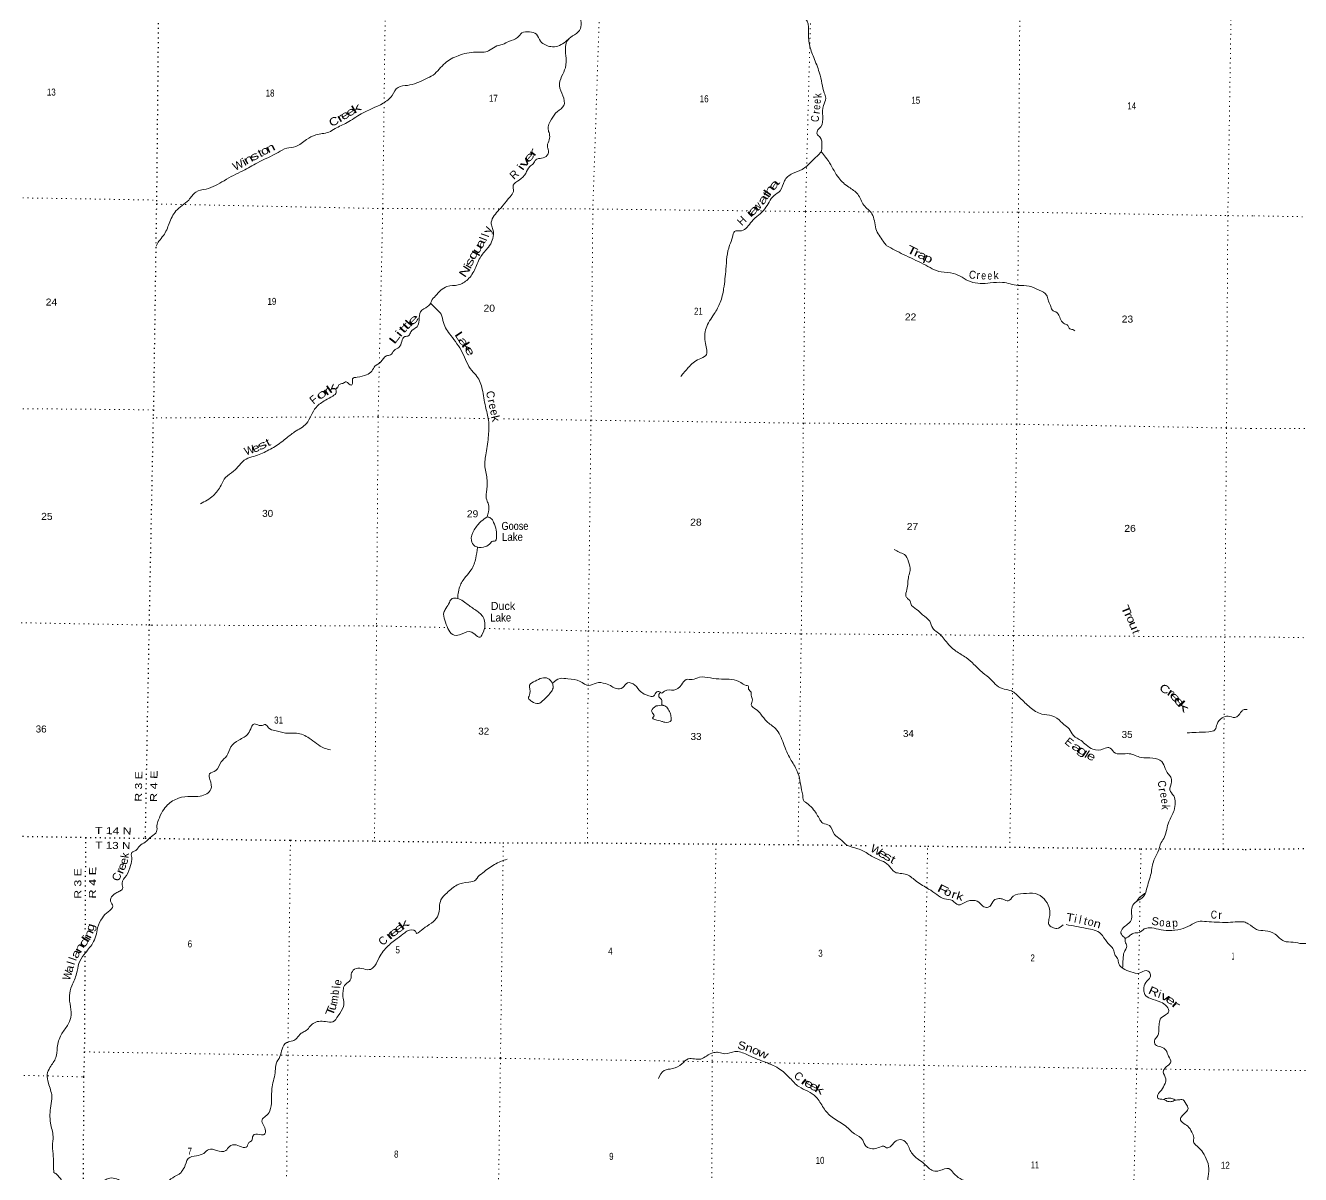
# Model space of a CAD drawing. Header units: feet. Extents: x -518066 to -250644, y -364975 to -177792.
# Drawn here: x -345548 to -313691, y -318076 to -289352 of the extents above; entities that cross this region are included whole.
import ezdxf
from ezdxf.enums import TextEntityAlignment as Align

# ---------------------------------------------------------------- set-up
doc = ezdxf.new("R2010")
doc.units = ezdxf.units.FT
doc.header["$LTSCALE"] = 80
doc.linetypes.add('DOTTED', pattern=[1.5, 0.3, -1.2])
for name, color, linetype, lineweight in [('39', 7, 'Continuous', 13), ('41', 7, 'Continuous', 13), ('6', 7, 'DOTTED', 25), ('7', 7, 'DOTTED', 13)]:
    doc.layers.add(name, color=color, linetype=linetype, lineweight=lineweight)

msp = doc.modelspace()

# ---------------------------------------------------------------- linework, layer by layer
at = {"layer": '39'}
for points in [[(-329679.29, -284626.99), (-329710.93, -285008.21), (-329617.18, -285334.03), (-329547.2, -285484.92), (-329607.68, -285613.49), (-329742.38, -285701.73), (-329979.56, -285838.06), (-330062.42, -286119.38), (-330157.56, -286521.3), (-330158.18, -286844.97), (-330309.23, -287085.97), (-330586.52, -287194.09), (-330723.56, -287459.25), (-330776.44, -287812.98), (-330971.66, -288049.9), (-331225.03, -288250.53), (-331407.98, -288374.89), (-331741.5, -288484.93), (-331890.36, -288633.46), (-331886.71, -288820.43), (-331716.61, -289120.24), (-331662.81, -289333.43), (-331735.43, -289512.23), (-331930.46, -289648.63), (-332019.01, -289759.06), (-332047.77, -290098.76), (-332058.4, -290408.34), (-332151.18, -290623.3), (-332207.85, -290860.44), (-332121.99, -291107.84), (-332098.37, -291355.16), (-332257.27, -291503.67), (-332406.22, -291694.42), (-332489.02, -291945.58), (-332459.12, -292058.21), (-332459.41, -292208.99), (-332507.87, -292353.66), (-332489.98, -292446.16)], [(-326665.38, -287290.75), (-326422.56, -287361.49), (-326420.55, -287359.48), (-326398.95, -287614.83), (-326387.39, -287866.15), (-326257.21, -288041.25), (-326181.17, -288172.05), (-326259.85, -288370.95), (-326203.98, -288549.96), (-326224.3, -288676.58), (-326327.1, -288887.5), (-326275.28, -289088.62), (-326054.61, -289187.47), (-325984.89, -289477.08), (-325961.47, -289830.94), (-325851.66, -290154.78), (-325715.83, -290520.87), (-325648.1, -290802.43), (-325590.33, -291039.74), (-325552.43, -291172.49), (-325606.99, -291355.34), (-325629.58, -291618.66), (-325676.27, -291883.96), (-325748.7, -291962.25), (-325768.98, -292066.75), (-325690.83, -292149.3), (-325651.06, -292348.39), (-325655.32, -292479.06), (-325663.42, -292513.22)], [(-331952.13, -289669.56), (-332246.1, -289865.25), (-332422.82, -289881.05), (-332557.27, -289838.62), (-332681.58, -289745.95), (-332783.65, -289572.9), (-332958.21, -289510.3), (-333142.98, -289536.15), (-333255.64, -289652.57), (-333468.66, -289750.74), (-333627.43, -289824.87), (-333816.27, -289882.88), (-333975.09, -289987.16), (-334292.39, -290016.82), (-334734.29, -290106.59), (-335065.94, -290291.02), (-335361.66, -290590.09), (-335558.63, -290694.32), (-336000.65, -290848.42), (-336239.68, -290898.3), (-336384.64, -291101.12), (-336613.9, -291295.76), (-337158.54, -291560.27), (-337514.35, -291780.85), (-337809.79, -291929.15), (-337972.59, -292017.35), (-338293.98, -292087.2), (-338527.11, -292203.44), (-338794.49, -292377.92), (-339021.46, -292419.78), (-339236.5, -292525.98), (-339755.02, -292784.5), (-340114.81, -292984.97), (-340349.95, -293099.19), (-340585.12, -293231.5), (-341037.28, -293439.87), (-341294.43, -293515.85), (-341469.5, -293714.6), (-341787.26, -293989.52), (-341956.52, -294300.86), (-342101.66, -294604.19), (-342212.36, -294742.73), (-342284.88, -294867.26)], [(-341172.82, -301308.18), (-340853.18, -301103.63), (-340661.94, -300846.61), (-340547.12, -300651.78), (-340352.06, -300495.28), (-340203.2, -300346.75), (-340036.24, -300190.21), (-339841.36, -300124.17), (-339505.78, -299983.98), (-339198.22, -299799.51), (-339047.41, -299681.14), (-338824.21, -299512.62), (-338530.67, -299302), (-338288.95, -298898.3), (-338051.68, -298719.75), (-337870.78, -298615.5), (-337782.26, -298525.17), (-337788.11, -298436.7), (-337745.86, -298390.53), (-337705.58, -298324.25), (-337619.19, -298298.26), (-337532.78, -298260.2), (-337406.45, -298344.83), (-337376.2, -298278.54), (-337378.03, -298186.06), (-337257.48, -298142.02), (-337024.46, -298084.09), (-336895.78, -297993.82), (-336815.22, -297867.3), (-336670.46, -297762.99), (-336527.61, -297608.42), (-336427.18, -297588.47), (-336338.61, -297476.03), (-336215.99, -297399.83), (-336147.44, -297251.17), (-336072.92, -297130.67), (-335974.49, -297106.7), (-335916.07, -297008.28), (-335763.23, -296881.87), (-335714.74, -296721.12), (-335676.18, -296506.07), (-335499.24, -296375.68), (-335430.83, -296305.42), (-335404.61, -296241.13), (-335301.95, -296108.61), (-335016.39, -295875.86), (-334735.22, -295838.11), (-334498.04, -295701.78), (-334310.78, -295428.67), (-334169.65, -295125.33), (-333978.46, -294892.43), (-333883.76, -294717.67), (-333853.82, -294534.98), (-333875.3, -294427.56), (-333909.08, -294307.52), (-333743.83, -293994.17), (-333609.01, -293839.58), (-333441.97, -293636.8), (-333357.38, -293498.22), (-333361.1, -293347.44), (-333210.26, -293214.99), (-333049.31, -293048.39), (-332946.59, -292877.67), (-332864.13, -292809.45), (-332797.68, -292709.03), (-332651.03, -292667.05), (-332510.35, -292596.91), (-332487.98, -292450.18), (-332489.98, -292446.16)], [(-329175.85, -298124.61), (-328986.69, -297903.77), (-328719.25, -297693.11), (-328552.42, -297602.9), (-328555.86, -297301.34), (-328543.08, -296919.4), (-328341.62, -296563.88), (-328188.47, -296274.63), (-328103.48, -295933.01), (-328048.33, -295442.57), (-327954.83, -294845.64), (-327882.15, -294640.7), (-327831.69, -294502.06), (-327658.98, -294482.23), (-327403.54, -294251.44), (-327075.66, -293938.34), (-326844.12, -293604.99), (-326689.28, -293482.6), (-326584.4, -293235.49), (-326385.28, -293054.88), (-326138.11, -292948.72), (-325926.93, -292766.11), (-325768.03, -292615.58), (-325663.42, -292513.22)], [(-325663.42, -292513.22), (-325455.13, -292788.97), (-325228.96, -293163.25), (-324976.41, -293392.83), (-324753.88, -293568.08), (-324601.81, -293843.74), (-324397.42, -294059.17), (-324299.75, -294433.25), (-324117.63, -294743.13), (-324047.53, -294835.72), (-324028.23, -294857.83)], [(-324028.23, -294857.83), (-323618.31, -295073.62), (-323108.78, -295317.67), (-322667.43, -295511.36), (-322360.3, -295550.05), (-321935.03, -295755.77), (-321441.16, -295788.72), (-321135.94, -295773.12), (-320746.57, -295850.12), (-320467.51, -295868.66), (-320216.73, -295971.58), (-320036.25, -296090.48), (-319996.33, -296213.17), (-319940.37, -296349.96), (-319894.4, -296462.62), (-319772.06, -296533.17), (-319720.01, -296613.67), (-319662.02, -296740.41), (-319587.86, -296806.87), (-319501.62, -296855.25), (-319469.61, -296917.63), (-319383.35, -296955.96), (-319333.21, -296988.2)], [(-335424.05, -296298.18), (-335264.48, -296458.47), (-335164.29, -296565.18), (-335104.46, -296780.38), (-334920.36, -297102.33), (-334636.05, -297522.94), (-334395.98, -297979.67), (-334267.76, -298124.62), (-334135.85, -298444.48), (-334054.36, -298876.83), (-333978.72, -299220.72), (-333979.44, -299598.67), (-334040.52, -300038.84), (-334067.28, -300384.58), (-334013.71, -300718.38), (-334032.35, -301015.88), (-334024.7, -301212.91), (-333980.74, -301323.55), (-333979.08, -301508.5), (-334011.45, -301633.1)], [(-334011.45, -301633.1), (-334160.24, -301745.44), (-334335.34, -301962.28), (-334406.12, -302225.53), (-334322.06, -302364.37), (-334105.26, -302390.85), (-333950.51, -302314.7), (-333868.05, -302242.46), (-333801.78, -302238.54), (-333779.56, -302168.22), (-333789.21, -301965.15), (-333851.09, -301774.07), (-333927.18, -301665.39), (-334011.45, -301633.1)], [(-334252.86, -302401.16), (-334296.53, -302663.96), (-334409.53, -302959.3), (-334552.42, -303133.98), (-334695.45, -303377), (-334739.96, -303553.85), (-334750.23, -303678.47)], [(-323841.24, -302447.25), (-323714.89, -302519.82), (-323586.49, -302576.31), (-323486.45, -302757.4), (-323446.71, -302974.58), (-323481.12, -303119.28), (-323525.93, -303454.93), (-323548.34, -303621.76), (-323508.29, -303676.1), (-323444.16, -303740.53), (-323430.23, -303804.89), (-323281.92, -303947.86), (-323133.6, -304082.78), (-322955.21, -304245.9), (-322875.23, -304418.92), (-322805.09, -304491.4), (-322674.79, -304600.17), (-322568.61, -304722.97), (-322300.07, -304990.77), (-322045.39, -305154.01), (-321850.95, -305325.2), (-321624.46, -305532.62), (-321434.03, -305695.76), (-321275.72, -305854.83), (-321091.16, -305941.56), (-320914.56, -305988.08), (-320700.04, -306157.29), (-320445.51, -306398.93), (-320156.7, -306566.25), (-319899.78, -306610.88), (-319675.18, -306755.98), (-319605.04, -306828.46), (-319474.73, -306931.2), (-319362.62, -307104.27), (-319174.12, -307227.19), (-319047.84, -307337.96), (-318875.36, -307444.78), (-318610.31, -307437.16), (-318475.71, -307397.17), (-318351.45, -307515.97), (-317970.04, -307556.78), (-317675.07, -307651.73), (-317383.95, -307664.25), (-317157.24, -307755.08), (-317069.22, -307924.09), (-317003.21, -308054.86), (-316929.09, -308145.45), (-316913.25, -308258.05), (-316953.8, -308463.04), (-316859.71, -308611.96), (-316821.87, -308772.85), (-316850.37, -308975.85), (-316981.43, -309261.11), (-317090.57, -309636.88), (-317169.15, -309779.49), (-317255.94, -310016.57), (-317352.7, -310217.46), (-317425.61, -310547.04), (-317536.8, -310938.88), (-317593.32, -311097.61), (-317683.84, -311183.91), (-317822.56, -311276.17), (-317909.18, -311426.81), (-317909.43, -311555.47), (-317923.8, -311720.3), (-318122.94, -311912.98), (-318177.4, -312041.56), (-318093.27, -312144.22), (-318091.01, -312145.97), (-318069.38, -312252.81), (-318033.45, -312363.44), (-318100.02, -312522.15), (-318122.42, -312684.96), (-318132.65, -312787.47), (-318130.83, -312885.98), (-318140.32, -312913.95)], [(-334750.2, -303678.14), (-334884.75, -303674.24), (-334957.23, -303774.64), (-335043.85, -303923.27), (-335096.25, -304023.71), (-335068.51, -304218.75), (-334992.6, -304423.93), (-334872.43, -304578.92), (-334701.77, -304585.22), (-334460.68, -304503.17), (-334324.27, -304567.72), (-334189.89, -304644.33), (-334133.52, -304566.01), (-334066.83, -304344.98), (-334122.64, -304127.77), (-334321.08, -303952.56), (-334545.65, -303791.37), (-334684.01, -303698.68), (-334750.23, -303678.47)], [(-332382.03, -305794.46), (-332495.23, -305674.29), (-332643.79, -305666.01), (-332812.59, -305740.13), (-332951.33, -305840.43), (-332943.7, -306051.53), (-332978.06, -306170.09), (-332895.89, -306250.63), (-332731.35, -306303.16), (-332600.65, -306206.87), (-332405.49, -305998.1), (-332363.12, -305887.6), (-332383.02, -305795.09)], [(-332383.02, -305795.09), (-332192.04, -305674.77), (-331995.3, -305687.14), (-331690.22, -305747.93), (-331471.57, -305852.82), (-331288.73, -305788.77), (-331057.86, -305805.22), (-330895.35, -305873.83), (-330785.03, -305930.29), (-330626.36, -305902.4), (-330503.65, -305785.99), (-330325.06, -305840.55), (-330178.8, -306003.62), (-330058.48, -306080.21), (-329974.2, -306110.49), (-329855.76, -306118.72), (-329771.22, -306008.29), (-329670.87, -306030.56), (-329666.86, -306034.59), (-329584.46, -305994.51), (-329351.5, -305966.73), (-329158.5, -305838.37), (-329039.77, -305701.86), (-328891.2, -305704.1), (-328704.35, -305644.08), (-328433.33, -305662.6), (-328154.29, -305689.18), (-327672.57, -305778.39), (-327544.21, -305848.96), (-327492.03, -305863.11), (-327480.13, -305939.53), (-327420.04, -306018.03), (-327412.16, -306094.43), (-327384.26, -306207.06), (-327414.62, -306333.66), (-327292.37, -306450.45), (-327172.13, -306569.25), (-327027.9, -306748.4), (-326809.39, -306927.67), (-326693.27, -307100.74), (-326527.39, -307507.1), (-326435.38, -307690.18), (-326271.3, -307979.93), (-326199.48, -308225.31), (-326155.75, -308456.57), (-326125.89, -308591.31), (-326108.06, -308717.99), (-325995.81, -308816.68), (-325855.53, -308955.61), (-325703.4, -309201.12), (-325701.4, -309205.14), (-325625.27, -309289.69), (-325462.74, -309348.25), (-325334.68, -309575.62), (-325190.34, -309692.45), (-325021.96, -309839.47), (-324755.09, -309932.37), (-324608.63, -309990.9), (-324341.9, -310154.16), (-323988.87, -310339.67), (-323820.56, -310518.86), (-323694.12, -310547.2), (-323525.52, -310579.63), (-323282.9, -310750.9), (-322982.08, -310938.33), (-322777.55, -311079.38), (-322587.01, -311188.24), (-322386.31, -311228.77), (-322241.94, -311335.54), (-322043.01, -311255.44), (-321918.47, -311223.47), (-321731.81, -311263.97), (-321651.66, -311346.52), (-321537.31, -311398.97), (-321456.96, -311376.99), (-321352.25, -311222.36), (-321227.68, -311178.32), (-321113.27, -311196.6), (-320996.88, -311232.97), (-320868.16, -311120.59), (-320615.05, -311054.65), (-320313.87, -311051.1), (-320099.28, -311186.13), (-319973.2, -311399.43), (-319951.43, -311566.33), (-319975.78, -311696.96), (-319978.03, -311825.62), (-319893.83, -311894.1), (-319775.43, -311926.46), (-319624.79, -311834.53)], [(-329691.53, -306020.77), (-329721.25, -306131), (-329681.18, -306175.29), (-329647.14, -306223.59), (-329647.25, -306277.87), (-329649.11, -306346.08)], [(-329785.79, -306363.37), (-329902.64, -306484.53), (-329868.65, -306562.99), (-329842.65, -306613.29), (-329880.9, -306665.5), (-329824.75, -306703.78), (-329652.16, -306748.28), (-329573.9, -306770.52), (-329419.21, -306724.53), (-329415.05, -306650.15), (-329442.93, -306531.5), (-329506.97, -306418.82), (-329597.19, -306350.32), (-329627.3, -306346.25), (-329785.79, -306363.37)], [(-316521.09, -307034.17), (-316300.5, -307024.66), (-315979.21, -307007.07), (-315828.53, -306959.06), (-315774.04, -306814.4), (-315645.24, -306659.81), (-315498.58, -306615.81), (-315331.99, -306648.24), (-315243.56, -306602.14), (-315167.07, -306503.76), (-315098.71, -306451.59), (-315058.55, -306453.67), (-315024.48, -306453.92)], [(-337923.85, -307458.96), (-338084.4, -307416.49), (-338459.39, -307168.63), (-338774.38, -307043.49), (-339047.45, -307041.05), (-339318.38, -306976.29), (-339474.87, -306911.71), (-339555.03, -306829.16), (-339631.36, -306847.13), (-339705.66, -306851.04), (-339846.14, -306814.63), (-339900.49, -306886.92), (-339981.12, -307053.65), (-340218.36, -307216.11), (-340415.45, -307386.68), (-340520.29, -307611.68), (-340661.13, -307762.23), (-340790.04, -307975.13), (-340948.82, -308061.32), (-340939.06, -308204.07), (-340913.42, -308445.35), (-341184.8, -308615.81), (-341411.71, -308625.5), (-341723.01, -308667.23), (-342000.41, -308837.67), (-342121.18, -308990.27), (-342226.01, -309213.25), (-342262.43, -309355.93), (-342270.74, -309504.68), (-342403.5, -309627.1), (-342558.37, -309767.58), (-342701.11, -309863.86), (-342759.49, -309944.18), (-342831.87, -309996.33), (-342892.17, -310028.4), (-342894.41, -310151.03), (-342924.91, -310348), (-343027.79, -310601.14), (-343132.57, -310793.97), (-343124.81, -310932.7), (-343191.17, -310988.88), (-343291.67, -311043), (-343418.41, -311171.46), (-343424.56, -311239.81), (-343364.57, -311364.54), (-343483.3, -311505.08), (-343626.15, -311657.64), (-343745.09, -311908.75), (-343789.65, -312109.72), (-343870.32, -312296.55), (-344081.68, -312573.65), (-344212.62, -312800.61), (-344269.32, -313053.83), (-344390.38, -313359.21), (-344451.08, -313604.38), (-344423.5, -313879.84), (-344415.99, -314151.25), (-344498.69, -314348.13), (-344655.75, -314583.1), (-344752.74, -314902.59), (-344789.36, -315153.83), (-344936.4, -315398.86), (-345003, -315573.65), (-344975.3, -315790.82), (-344889.6, -316120.65), (-344914.15, -316361.85), (-344923, -316788.03), (-344859.39, -317123.86), (-344873.91, -317365.08), (-344852.31, -317620.43), (-344846.75, -317859.67), (-344840.84, -318028.87)], [(-333515.83, -310189.95), (-333831.32, -310326.16), (-334124.87, -310534.77), (-334265.67, -310667.23), (-334291.84, -310705.39), (-334472.67, -310767.42), (-334765.95, -310837.32), (-335013.29, -311031.94), (-335166.22, -311206.6), (-335233.2, -311582.43), (-335356, -311753.11), (-335559.07, -311895.53), (-335651.57, -311969.77), (-335784.2, -312029.87), (-335784.2, -312027.86), (-335950.74, -311967.28), (-336073.34, -312031.42), (-336258.34, -312175.87), (-336517.76, -312388.56), (-336731.17, -312693.8), (-336858.07, -312902.68), (-336958.56, -312954.79), (-337145.23, -312926.35), (-337327.98, -312944.15), (-337408.54, -313070.68), (-337416.79, -313183.25), (-337515.39, -313295.67), (-337588.22, -313369.75), (-337611.65, -313502.57), (-337622.31, -313562.88), (-337602.51, -313707.66), (-337604.84, -313876.52), (-337737.81, -314109.51), (-337864.59, -314258.08), (-338053.31, -314251.75), (-338360.6, -314299.51), (-338557.74, -314490.19), (-338662.25, -314546.31), (-338768.9, -314668.78), (-338871.43, -314732.95), (-339020.08, -314772.92), (-339136.86, -314939.59), (-339189.42, -315126.47), (-339286.15, -315309.26), (-339306.56, -315486.14), (-339383.62, -315880.05), (-339402.36, -316229.82), (-339443.01, -316487.08), (-339547.67, -316619.6), (-339638.19, -316707.92), (-339604.31, -316840.65), (-339552.38, -316983.47), (-339566.58, -317059.84), (-339650.96, -317085.84), (-339833.66, -317077.51), (-339877.99, -317161.88), (-339890.16, -317226.19), (-339966.56, -317278.34), (-340033.04, -317394.83), (-340107.35, -317400.75), (-340283.91, -317334.13), (-340452.65, -317376.08), (-340541.19, -317476.46), (-340774.09, -317474.08), (-340966.8, -317449.65), (-341095.49, -317547.96), (-341276.31, -317605.97), (-341485.26, -317676), (-341578.05, -317899.01), (-341632.41, -317981.35), (-341661.25, -318025.78), (-341724.04, -318075.57)], [(-317786.61, -311247.41), (-317695.8, -311137.66), (-317633.46, -311087.5), (-317569.11, -311039.35)], [(-319546.69, -311826.71), (-319038.54, -311921.59), (-318679.39, -312056.85), (-318527.19, -312262.14), (-318398.96, -312403.07), (-318342.95, -312515.74), (-318333.02, -312572.05), (-318260.94, -312678.71), (-318229.07, -312811.44), (-318124.88, -312924.19), (-317926.27, -313008.93), (-317721.53, -313043.43), (-317542.7, -312975.36), (-317458.49, -313033.8), (-317446.64, -313140.36), (-317559.34, -313274.88), (-317607.88, -313457.75), (-317577.99, -313576.4), (-317441.64, -313673.12), (-317182.81, -313768.01), (-317030.42, -313876.81), (-316988.52, -314013.58), (-317060.93, -314081.82), (-317193.67, -314196.2), (-317224.05, -314336.88), (-317234.43, -314513.77), (-317254.68, -314602.19), (-317327.16, -314704.61), (-317313.35, -314833.29), (-317182.93, -314881.75), (-317052.59, -314970.41), (-316988.62, -315117.27), (-316934.7, -315266.12), (-316981, -315330.38), (-317089.61, -315430.72), (-317119.87, -315505.06), (-317055.97, -315686.09), (-317076.26, -315798.64), (-317162.92, -315965.36), (-317255.5, -316081.82), (-317255.67, -316170.27), (-317117.19, -316198.63), (-317026.91, -316238.98), (-316922.53, -316253.22), (-316826.09, -316221.21), (-316703.58, -316205.32), (-316657.39, -316197.35), (-316551.19, -316314.12), (-316501.21, -316424.77), (-316547.56, -316511.14), (-316650.15, -316611.49), (-316692.48, -316697.87), (-316638.42, -316776.36), (-316508.08, -316867.03), (-316403.97, -317019.98), (-316356.03, -317150.73), (-316362.26, -317259.28), (-316304.19, -317341.8), (-316193.95, -317444.5), (-316073.82, -317621.6), (-315987.95, -317862.98), (-315998.49, -318126.32), (-316016.87, -318287.12), (-316021.06, -318377.58), (-316014.17, -318444.69)], [(-318080.01, -312185.26), (-317936.55, -312088.18), (-317856.14, -312040.05), (-317723.6, -312024.18), (-317592.92, -311935.93), (-317462.35, -311907.99), (-317239.55, -311942.52), (-316980.61, -311979.11), (-316683.37, -311941.39), (-316446.27, -311849.28), (-316243.28, -311747.08), (-316040.5, -311753.43), (-315783.52, -311765.89), (-315494.41, -311774.39), (-315271.5, -311758.66), (-315097.73, -311760.92)], [(-315097.73, -311760.92), (-314996.3, -311807.39), (-314786.84, -311948.11), (-314576.36, -311984.31), (-314322.19, -312071.18), (-314100.96, -312240.14), (-313870.32, -312268.5), (-313653.78, -312302.75), (-313452.92, -312296.65), (-313184.05, -312317.33), (-312850.39, -312284.38), (-312364.04, -312242.84), (-312043.87, -312151.46), (-311840.67, -312111.21), (-311758.32, -312110)], [(-329735.52, -315678.15), (-329586.55, -315473.33), (-329383.67, -315429.42), (-329146.51, -315307.16), (-328987.66, -315186.79), (-328674.44, -315189.3), (-328535.75, -315113.12), (-328346.85, -315028.99), (-328224.36, -315023.15), (-328071.83, -315057.57), (-327824.76, -314999.65), (-327523.73, -315078.53), (-327108.43, -315250.07), (-326731.29, -315421.54), (-326446.64, -315665.25), (-326224.18, -315878.69), (-325999.51, -315991.63), (-325792.99, -316138.71), (-325610.78, -316406.38), (-325396.4, -316643.94), (-325087.56, -316839.43), (-324830.98, -317056.95), (-324628.49, -317216.09), (-324544.46, -317373.03), (-324462.22, -317415.37), (-324309.64, -317425.67), (-324160.97, -317375.64), (-324084.66, -317371.74), (-324032.52, -317406), (-323915.97, -317355.93), (-323791.25, -317231.48), (-323650.65, -317205.57), (-323564.4, -317253.95), (-323424.33, -317503.46), (-323237.97, -317698.76), (-323091.61, -317807.55), (-322869.07, -317982.8), (-322708.44, -317979.03), (-322477.44, -317929.14), (-322357.18, -318037.88), (-322196.82, -318178.86), (-321956.02, -318255.64), (-321598.81, -318348.68), (-321524.91, -318368.05)], [(-317113.7, -316200.4), (-317004.69, -316166.65), (-316906.32, -316176.85), (-316808.12, -316218.47)], [(-341724.04, -318075.57), (-341915.27, -318185.68), (-342034.92, -318260.41), (-342276.37, -318279.05), (-342598.11, -318290.5), (-342764.69, -318274.01), (-342847.95, -318333.18), (-342938.17, -318317.79), (-343032.59, -318314.41), (-343156.22, -318246.22), (-343480.76, -318173.12), (-343565.82, -318218.17), (-343695.61, -318298.8), (-343850.43, -318302.6), (-344079.27, -318283.2), (-344257.46, -318375.19), (-344518.26, -318482.09), (-344655.06, -318631.03), (-344904.03, -318893.04), (-345178.22, -319092.3), (-345523.08, -319314.69), (-345643.58, -319447.77), (-345806.02, -319423.29), (-345926.37, -319546.3), (-345913.64, -319779.9), (-345957.31, -320161.57), (-346027.48, -320289.34), (-346281.32, -320470.79), (-346394.17, -320632.14), (-346428.78, -320802.67), (-346454.38, -321045.78), (-346514.93, -321203.86), (-346596.26, -321269.09), (-346758, -321327.65)], [(-344553.44, -318516.01), (-344579.6, -318411.17), (-344618.74, -318288.65), (-344656.17, -318203.58), (-344731.04, -318111.69), (-344792.3, -318052.14), (-344840.84, -318028.87)]]:
    msp.add_spline(points, degree=3, dxfattribs=at)
at = {"layer": '6'}
msp.add_line((-344047.96, -309648.63), (-344061.25, -311995.69), dxfattribs=at)
for points in [[(-341852.37, -272312.18), (-341885.19, -272774.09), (-342116.14, -278044.87), (-342184.2, -283181.22), (-342186.47, -283317.93), (-342238.37, -288400.02), (-342222.63, -288570.93), (-342274.65, -293717.35), (-342276.84, -293813.85), (-342350.95, -298960.24), (-342359.36, -299161.26), (-342461.64, -304337.77), (-342560.19, -309669.07)], [(-346579.39, -309602.89), (-344047.96, -309648.63), (-342560.19, -309669.07), (-338928.09, -309721.04), (-336827.91, -309738.43), (-333623.47, -309781.68), (-331509.21, -309785.01), (-328294.7, -309812.2), (-326244.72, -309829.5), (-324455.48, -309850.05)], [(-324164.45, -309853.39), (-322999.14, -309866.77), (-317675.42, -309931.48), (-315625.42, -309940.74), (-315072.74, -309947.48)], [(-315072.74, -309947.48), (-312411.42, -309910.8), (-310463.98, -309945.68), (-307195.46, -310001.35), (-304916.53, -310019.33), (-301864.58, -310044.77), (-299720.14, -310057.43), (-296561.65, -310071.84), (-294333.86, -309980.78), (-291242.31, -310062.89), (-289345.06, -310097.28), (-286140.99, -310172.43), (-283966.88, -310231.61), (-283626.06, -310239), (-283565.69, -310240.37)], [(-344064.09, -312497.59), (-344078.31, -315010.2), (-344095.57, -315635.4), (-344107.53, -318039.96)], [(-344107.53, -318039.96), (-344125.14, -320218.22), (-344152.29, -320849.64), (-344220.55, -325464.53), (-344219.49, -326090.32), (-344216.09, -327869.72)]]:
    msp.add_lwpolyline(points, dxfattribs=at)
at = {"layer": '7'}
for p, q in [((-346337.96, -293648.33), (-342274.65, -293717.35)), ((-310518.1, -294190.91), (-314855.24, -294109.8)), ((-342350.95, -298960.24), (-346417.8, -298924.17)), ((-314928.41, -299425.96), (-310914.82, -299423.24)), ((-310490.85, -304707.4), (-314999.66, -304632.74)), ((-346669.67, -315568.65), (-344095.57, -315635.4)), ((-315148.7, -315464.99), (-312494.28, -315485.7))]:
    msp.add_line(p, q, dxfattribs=at)
for points in [[(-336530.55, -278170.29), (-336590.55, -283292.58), (-336554.59, -288632.14), (-336620.95, -293929.32), (-336737.34, -299135.95), (-336775.45, -304360.81), (-336827.91, -309738.43)], [(-331235.86, -278174.62), (-331074.38, -283307.39), (-331195.72, -288672.76), (-331372.46, -293939.61), (-331418.71, -299220.74), (-331485.01, -304485.75), (-331509.21, -309785.01)], [(-325937.34, -278277.46), (-325978.4, -283275.22), (-325921.16, -288701.18), (-326059.81, -294002.27), (-326112.11, -299293.44), (-326164.35, -304558.48), (-326244.72, -309829.5)], [(-320658.89, -278370.22), (-320710.85, -283490.52), (-320702.87, -288759.67), (-320737.04, -294018.7), (-320781.32, -299319.94), (-320859.7, -304601.02), (-320956.16, -309890.11)], [(-315340.87, -278887.09), (-315347.25, -283491.01), (-315422.39, -288840.37), (-315506.76, -294105.36), (-315539, -299412.65), (-315585.15, -304637.49), (-315625.42, -309940.74)], [(-342276.84, -293813.85), (-336620.95, -293929.32), (-331372.46, -293939.61), (-327529.22, -293984.94)], [(-327185.45, -293988.99), (-326059.81, -294002.27), (-320737.04, -294018.7), (-315506.76, -294105.36), (-314854.87, -294109.8)], [(-333958.9, -299180.25), (-336737.34, -299135.95), (-342359.36, -299161.26)], [(-314928, -299425.97), (-315539, -299412.65), (-320781.32, -299319.94), (-326112.11, -299293.44), (-331418.71, -299220.74), (-333697.21, -299184.42)], [(-346498.65, -304267.22), (-342387.34, -304340.56), (-336775.45, -304360.81), (-335002.34, -304402.68)], [(-334080.34, -304424.46), (-331485.01, -304485.75), (-326164.35, -304558.48), (-320859.7, -304601.02), (-315585.15, -304637.49), (-314999.63, -304632.74)], [(-338928.09, -309721.04), (-338992.59, -315092.61), (-339022.83, -318115.75)], [(-333725.71, -318193.52), (-333679.97, -315169.34), (-333609.41, -309777.68)], [(-328294.7, -309812.2), (-328389.45, -315256.09), (-328397.36, -318270.51)], [(-323094.69, -318345.9), (-323102.96, -315348.86), (-323008.14, -309866.77)], [(-317675.42, -309931.48), (-317782.33, -315435.66), (-317856.82, -318419.17)], [(-344078.31, -315010.2), (-338992.59, -315092.61), (-333679.97, -315169.34), (-328389.45, -315256.09), (-323102.96, -315348.86), (-317782.33, -315435.66), (-315148.64, -315464.99)]]:
    msp.add_lwpolyline(points, dxfattribs=at)

# ---------------------------------------------------------------- texts
at = {"layer": '41'}
for s, rotation, width, p in [('k', 92.604, 0.9, (-325658.61, -291101.39)), ('e', 32.393, 1.55, (-337375.1, -291588.38)), ('k', 30.987, 1.7, (-337233.16, -291504.73)), ('e', 85.03, 0.85, (-325690.48, -291403.62)), ('e', 85.683, 0.8, (-325677.71, -291256.12)), ('C', 26.465, 1.25, (-337798.88, -291837.44)), ('r', 30.845, 1.7, (-337635.36, -291742.38)), ('e', 29.527, 1.45, (-337522.15, -291676.11)), ('C', 82.994, 0.85, (-325724.36, -291692.54)), ('o', 26.45, 1.35, (-339527.96, -292566.56)), ('n', 26.366, 1.5, (-339384.35, -292498.37)), ('r', 54.287, 1.85, (-332790.22, -292575.81)), ('W', 26.011, 1.05, (-340191.92, -292929.39)), ('i', 29.394, 1.3, (-340036.54, -292849.05)), ('n', 28.858, 1.55, (-339932.79, -292780.62)), ('s', 26.549, 1.6, (-339786.16, -292702.87)), ('t', 26.549, 1.3, (-339640.79, -292630.25)), ('v', 51.242, 1.9, (-333000.33, -292832.2)), ('e', 49.282, 1.85, (-332894.47, -292700.74)), ('i', 54.895, 1.5, (-333097.47, -292955.38)), ('h', 56.101, 1.7, (-326886.61, -293521.04)), ('a', 52.024, 1.85, (-326773.5, -293393.39)), ('a', 56.642, 1.7, (-327047.6, -293756.05)), ('t', 56.279, 1.55, (-326950.56, -293630.56)), ('i', 44.324, 1.9, (-327389.46, -294124.23)), ('a', 43.324, 2.05, (-327295.3, -294039.28)), ('y', 70.835, 1.25, (-333914.33, -294489.5)), ('q', 61.184, 1.55, (-334282.08, -295131.47)), ('u', 59.328, 1.65, (-334175.96, -294980.86)), ('a', 64.813, 1.45, (-334095.32, -294845.8)), ('T', 333.806, 1.6, (-323438.84, -295067.99)), ('r', 335.007, 1.5, (-323308.59, -295130.25)), ('i', 60.134, 1.3, (-334409.7, -295416.47)), ('s', 67.329, 1.5, (-334364.27, -295302.98)), ('a', 335.007, 1.45, (-323177.89, -295187.49)), ('p', 335.51, 1.45, (-323027.91, -295260.48)), ('N', 56.25, 1.45, (-334491.97, -295553.87)), ('C', 350.323, 0.9, (-321902.64, -295680.07)), ('e', 355.924, 0.8, (-321613.16, -295700.09)), ('e', 359.127, 0.75, (-321453.56, -295704.52)), ('k', 4.183, 0.95, (-321289.43, -295695.94)), ('e', 45.617, 2, (-335793.12, -296774.56)), ('t', 46.749, 1.95, (-336055.39, -297015.75)), ('t', 47.599, 1.9, (-335969.98, -296928.31)), ('l', 49.325, 1.65, (-335895.92, -296856.67)), ('L', 52.28, 1.8, (-336251.14, -297234.35)), ('i', 50.214, 1.65, (-336145.98, -297118.12)), ('L', 304.093, 1.7, (-334770.09, -297180.4)), ('a', 304.093, 1.7, (-334681.29, -297316.89)), ('k', 304.02, 1.8, (-334593.86, -297441.14)), ('e', 299.794, 1.5, (-334528.43, -297542.87)), ('o', 39.21, 1.8, (-338095.86, -298645.3)), ('r', 34.907, 1.85, (-337964.44, -298571.26)), ('k', 34.727, 1.85, (-337842.32, -298493.69)), ('C', 280.732, 0.95, (-334025.35, -298597.89)), ('r', 280.615, 1.1, (-333992.13, -298760.22)), ('k', 282.736, 1.15, (-333896.78, -299198.92)), ('s', 28.674, 1.7, (-339591.89, -299925.19)), ('t', 28.05, 1.35, (-339443.83, -299857.32)), ('e', 21.669, 1.25, (-339757.48, -300003.04)), ('T', 291.873, 1.5, (-318138.94, -303997.64)), ('r', 293.439, 1.45, (-318072.16, -304121.69)), ('o', 292.066, 1.25, (-318012.05, -304235.94)), ('u', 291.628, 1.4, (-317948.81, -304391.76)), ('t', 289.328, 1.05, (-317889.94, -304538.07)), ('C', 331.364, 1.3, (-317128.52, -306026.95)), ('r', 326.861, 1.75, (-316982.28, -306111.78)), ('e', 313.914, 2, (-316885.02, -306211.26)), ('e', 311.036, 1.85, (-316792.03, -306319.3)), ('k', 311.725, 2.15, (-316688.75, -306434.16)), ('a', 326.329, 1.7, (-319330.36, -307477.75)), ('g', 327.338, 1.7, (-319186.3, -307567.89)), ('l', 327.89, 1.3, (-319077.09, -307655.37)), ('e', 333.583, 1.4, (-318960.26, -307706.99)), ('C', 277.927, 0.9, (-317248.61, -308324.86)), ('e', 278.777, 0.9, (-317194.5, -308605.98)), ('e', 275.112, 0.85, (-317173.22, -308751.53)), ('k', 268.143, 0.9, (-317154.79, -308891.84)), ('W', 331.028, 1.1, (-324336.98, -310049.31)), ('e', 68.676, 1.25, (-343048.57, -310411.14)), ('e', 74.432, 1.1, (-342995.69, -310268.17)), ('e', 327.384, 1.55, (-324182.55, -310138.77)), ('s', 332.133, 1.65, (-324050.66, -310211.49)), ('t', 332.425, 1.3, (-323917.92, -310289.32)), ('C', 73.204, 1.05, (-343173.1, -310660.12)), ('r', 67.678, 1.4, (-343095.23, -310524.96)), ('F', 333.64, 1.7, (-322665.33, -311039.99)), ('o', 338.483, 1.25, (-322534.45, -311102.93)), ('r', 341.172, 1.3, (-322374.36, -311166.17)), ('k', 343.232, 1.25, (-322227.69, -311214.21)), ('T', 350.681, 1.2, (-319464.13, -311746.89)), ('C', 357.255, 0.8, (-315858.92, -311677.71)), ('g', 73.549, 1.25, (-343833.81, -311923.28)), ('e', 37.621, 1.75, (-336158.03, -311989.85)), ('k', 36.194, 1.9, (-336037.46, -311904.49)), ('n', 343.527, 1.2, (-318793.35, -311901.51)), ('S', 351.265, 1.05, (-317334.57, -311843.39)), ('o', 353.677, 0.85, (-317162.46, -311872.57)), ('a', 2.237, 0.85, (-316994.41, -311888.54)), ('p', 5.002, 0.95, (-316817.78, -311882.03)), ('d', 57.933, 1.75, (-344006.11, -312315.26)), ('i', 60.346, 1.3, (-343930.27, -312206.36)), ('n', 65.08, 1.45, (-343880.37, -312097.66)), ('r', 40.655, 2.05, (-336380.11, -312164.89)), ('e', 38.348, 1.75, (-336283.15, -312086.62)), ('a', 65.091, 1.45, (-344205.83, -312598.81)), ('n', 61.098, 1.55, (-344115.21, -312455.27)), ('W', 72.139, 0.95, (-344407.34, -313123.02)), ('a', 75.756, 1.15, (-344357.29, -312957.29)), ('R', 335.941, 1.3, (-317395.95, -313590.67)), ('b', 88.417, 0.8, (-337716.04, -313525.03)), ('m', 80.908, 0.9, (-337737.61, -313715.84)), ('v', 332.736, 1.5, (-317113.33, -313716.87)), ('e', 325.788, 1.6, (-316987.34, -313795.16)), ('r', 321.008, 2, (-316863.21, -313902.81)), ('T', 68.224, 1.45, (-337835.31, -314026)), ('u', 74.691, 1.25, (-337786.68, -313900.02)), ('S', 346.293, 1.15, (-327671.78, -314950)), ('n', 341.279, 1.25, (-327496.43, -315004.08)), ('o', 337.99, 1.25, (-327332.13, -315068.73)), ('w', 337.119, 1.35, (-327151.28, -315146.45)), ('r', 320.489, 2, (-326128.04, -315831.77)), ('e', 329.15, 1.5, (-326020.78, -315889.48)), ('e', 333.333, 1.4, (-325887.27, -315960.88)), ('k', 332.003, 1.6, (-325754.96, -316039.01))]:
    msp.add_text(s, height=200, rotation=rotation, dxfattribs=dict(at, width=width)).set_placement(p, align=Align.CENTER)
for s, rotation, p in [('r', 82.047, (-325699.89, -291529.93)), ('R', 44.037, (-333269, -293151.09)), ('w', 44.035, (-327206.29, -293945.63)), ('H', 44.602, (-327579.89, -294304.14)), ('l', 68.41, (-334018.84, -294722.94)), ('l', 70.603, (-333967.02, -294628.08)), ('r', 357.186, (-321746.8, -295693.77)), ('F', 39.629, (-338287.15, -298778.6)), ('e', 282.754, (-333961.71, -298891.24)), ('e', 282.056, (-333927.14, -299042.5)), ('W', 19.633, (-339921.49, -300061.39)), ('E', 320.804, (-319531.03, -307342.73)), ('r', 277.927, (-317230.65, -308475.11)), ('k', 81.999, (-342966.73, -310110.28)), ('r', 357.816, (-315702.82, -311686.2)), ('i', 348.585, (-319329.11, -311776.61)), ('l', 348.585, (-319212.04, -311800.89)), ('t', 345.586, (-319085.45, -311832.13)), ('o', 345.87, (-318952.24, -311854.17)), ('C', 44.416, (-336547.39, -312301.05)), ('l', 72.403, (-344316.39, -312818.83)), ('l', 70.705, (-344273.76, -312716.79)), ('l', 86.939, (-337684.88, -313396.83)), ('e', 79.142, (-337655.94, -313290.74)), ('i', 342.03, (-317238.97, -313659.92)), ('C', 315.442, (-326299.52, -315688.81))]:
    msp.add_text(s, height=200, rotation=rotation, dxfattribs=at).set_placement(p, align=Align.CENTER)
for s, width, p in [('Goose', 0.85, (-333653.19, -301962.26)), ('Lake', 0.9, (-333641.48, -302235.71)), ('Lake', 0.9, (-333934.35, -304251.33))]:
    msp.add_text(s, height=200, dxfattribs=dict(at, width=width)).set_placement(p)
msp.add_text('Duck', height=200, dxfattribs=at).set_placement((-333922.64, -303962.26))
at = {"layer": '6'}
for s, rotation, width, p in [('R 3 E', 88.941, 1.3, (-342642.18, -308756.54)), ('R 4 E', 88.941, 1.35, (-342261.48, -308766.14)), ('T 14 N', 358.965, 1.3, (-343813.14, -309561.09)), ('T 13 N', 358.965, 1.25, (-343805.42, -309927.34)), ('R 3 E', 89.676, 1.3, (-344155.49, -311180.96)), ('R 4 E', 89.676, 1.35, (-343785.94, -311177.23))]:
    msp.add_text(s, height=175, rotation=rotation, dxfattribs=dict(at, width=width)).set_placement(p)
at = {"layer": '7'}
for s, width, p in [('13', 0.85, (-345013.54, -291103.62)), ('18', 0.85, (-339547.05, -291128.3)), ('17', 0.85, (-333969.14, -291260.15)), ('16', 0.85, (-328700.93, -291271.17)), ('15', 0.85, (-323414.16, -291308.61)), ('14', 0.85, (-318018.61, -291447.78)), ('24', 1.1, (-345042.06, -296353.35)), ('19', 0.85, (-339501.89, -296335.88)), ('20', 1.1, (-334102.73, -296506.32)), ('21', 0.85, (-328843.87, -296582.32)), ('22', 1.1, (-323576.27, -296726.1)), ('23', 1.1, (-318158.31, -296778.16)), ('25', 1.1, (-345156.73, -301710.83)), ('30', 1.05, (-339633.38, -301636.14)), ('29', 1.1, (-334519.6, -301646.49)), ('28', 1.1, (-328939.48, -301854.98)), ('27', 1.1, (-323529.11, -301965.26)), ('26', 1.1, (-318093.27, -302011.27)), ('31', 0.85, (-339335.1, -306802.52)), ('36', 1.05, (-345293.46, -307025.97)), ('32', 1.05, (-334235.36, -307080.07)), ('33', 1.05, (-328929.77, -307212.16)), ('34', 1.05, (-323624.35, -307140.25)), ('35', 1.05, (-318159.19, -307161.77)), ('6', 0.85, (-341495.15, -312396.94)), ('5', 0.85, (-336303.24, -312546.12)), ('4', 0.85, (-330989.38, -312579.59)), ('3', 0.85, (-325740, -312631.53)), ('2', 0.85, (-320437.84, -312749.67)), ('1', 0.4, (-315408.69, -312701.79)), ('7', 0.85, (-341497.28, -317582.27)), ('8', 0.85, (-336339.49, -317652.55)), ('9', 0.85, (-330964.98, -317709.25)), ('10', 0.85, (-325805.87, -317809.58)), ('11', 0.65, (-320426.87, -317922.89)), ('12', 0.85, (-315680.05, -317933.07))]:
    msp.add_text(s, height=175, dxfattribs=dict(at, width=width)).set_placement(p)

doc.saveas('drawing.dxf')
